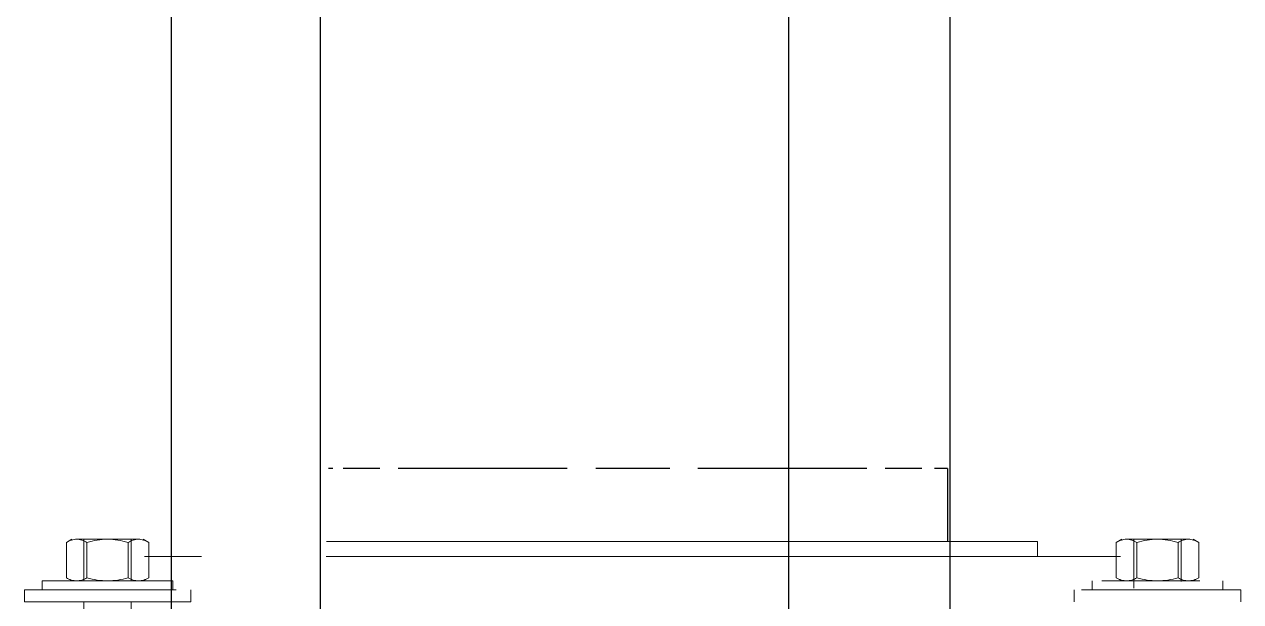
# Model space of a CAD drawing. Extents: x -76427 to 292734, y -42117 to 131250.
# Drawn here: x 8595.8 to 8920.7, y -36859.4 to -36705.2 of the extents above; entities that cross this region are included whole.
import ezdxf
from ezdxf.xclip import XClip

# ---------------------------------------------------------------- set-up
doc = ezdxf.new("R2010")
doc.units = 0
doc.header["$LTSCALE"] = 10
doc.header["$XCLIPFRAME"] = 2
for name, color, linetype in [('TPH12-SEC-@E$0$SIAGE1', 252, 'Continuous'), ('TPH12-SEC-@E$0$SIAGE3', 252, 'Continuous'), ('XFM7P10PV$0$U-PV-CHS', 252, 'Continuous'), ('XFM7P10PV$0$U-PV-PIPE-SUS', 252, 'Continuous'), ('XFM7P10PV-200K$0$U-PV-CHS', 1, 'Continuous'), ('XFM7P10PV-200K$0$U-PV-PIPE-SUS', 200, 'Continuous')]:
    doc.layers.add(name, color=color, linetype=linetype)
for name, color, linetype, lineweight in [('XFM7P10PV$0$AP5B-SM-08-FNN-300-A(B)-LB1$0$A-GENM', 252, 'Continuous', 5), ('XFM7P10PV$0$AP5B-SM-08-FNN-300-A(B)-LB1$0$管配件', 252, 'Continuous', 5), ('XFM7P10PV-200K$0$AP5B-SM-08-FNN-300-A(B)-LB1$0$A-GENM', 7, 'Continuous', 5), ('XFM7P10PV-200K$0$AP5B-SM-08-FNN-300-A(B)-LB1$0$管配件', 7, 'Continuous', 5)]:
    doc.layers.add(name, color=color, linetype=linetype, lineweight=lineweight)

# ---------------------------------------------------------------- blocks, each defined once
blk = doc.blocks.new('TPH12-SEC-@E')
at = {"layer": 'TPH12-SEC-@E$0$SIAGE1'}
blk.add_line((38000, 385100), (38000, 391925), dxfattribs=at)
at = {"layer": 'TPH12-SEC-@E$0$SIAGE3'}
blk.add_line((37835, 391925), (37835, 385100), dxfattribs=at)
blk = doc.blocks.new('XFM7P10PV-200K$0$AP5B-SM-08-FNN-300-A(B)-LB1$0$Flange_ JIS 10K - 標準-V21-LB1-PX-X')
at = {"layer": 'XFM7P10PV-200K$0$AP5B-SM-08-FNN-300-A(B)-LB1$0$管配件', "color": 216, "true_color": 0x800080}
for p, q in [((-4450.814, 15967.271), (-4450.814, 15966.871)), ((-4450.814, 15967.271), (-4439.999, 15967.271)), ((-4439.999, 15967.271), (-4431.826, 15967.271)), ((-4453.031, 15966.871), (-4439.999, 15966.871)), ((-4439.999, 15966.871), (-4431.816, 15966.871)), ((-4428.483, 15966.871), (-4426.967, 15966.871)), ((-4439.999, 15964.871), (-4453.426, 15964.871)), ((-4431.816, 15964.871), (-4439.999, 15964.871)), ((-4426.571, 15964.871), (-4428.463, 15964.871))]:
    blk.add_line(p, q, dxfattribs=at)
blk = doc.blocks.new('XFM7P10PV-200K$0$AP5B-SM-08-FNN-300-A(B)-LB1$0$不銹鋼軟接_150A - RFB-6x6-1677208-LB1-PX-X')
at = {"layer": 'XFM7P10PV-200K$0$AP5B-SM-08-FNN-300-A(B)-LB1$0$A-GENM', "color": 216, "true_color": 0x800080}
for p, q in [((-4454.974, 15967.334), (-4455.122, 15967.249)), ((-4455.122, 15966.307), (-4455.122, 15967.249)), ((-4454.847, 15967.334), (-4454.022, 15967.334)), ((-4454.661, 15967.334), (-4454.847, 15967.334)), ((-4454.657, 15967.334), (-4454.657, 15966.209)), ((-4454.339, 15967.334), (-4454.657, 15967.334)), ((-4454.657, 15967.334), (-4454.346, 15967.334)), ((-4454.572, 15967.249), (-4454.572, 15966.307)), ((-4454.339, 15967.334), (-4453.387, 15967.334)), ((-4454.297, 15967.334), (-4454.022, 15967.334)), ((-4454.022, 15967.334), (-4453.746, 15967.334)), ((-4454.022, 15967.334), (-4453.197, 15967.334)), ((-4453.699, 15967.334), (-4453.386, 15967.334)), ((-4453.472, 15967.249), (-4453.472, 15966.307)), ((-4453.387, 15966.03), (-4453.387, 15967.334)), ((-4453.197, 15967.334), (-4453.382, 15967.334)), ((-4452.922, 15967.249), (-4453.069, 15967.334)), ((-4452.922, 15967.249), (-4452.922, 15966.307)), ((-4426.928, 15967.334), (-4427.075, 15967.249)), ((-4427.075, 15967.249), (-4427.075, 15966.307)), ((-4426.8, 15967.334), (-4425.975, 15967.334)), ((-4426.614, 15967.334), (-4426.8, 15967.334)), ((-4426.611, 15967.334), (-4426.526, 15967.334)), ((-4426.61, 15967.334), (-4426.61, 15966.222)), ((-4426.61, 15967.334), (-4425.658, 15967.334)), ((-4426.526, 15967.334), (-4426.333, 15967.334)), ((-4426.525, 15967.249), (-4426.525, 15966.307)), ((-4426.297, 15967.334), (-4425.788, 15967.334)), ((-4425.975, 15967.334), (-4425.151, 15967.334)), ((-4425.34, 15967.334), (-4425.658, 15967.334)), ((-4425.543, 15967.334), (-4425.34, 15967.334)), ((-4425.426, 15967.249), (-4425.426, 15966.307)), ((-4425.34, 15966.222), (-4425.34, 15967.334)), ((-4425.151, 15967.334), (-4425.335, 15967.334)), ((-4424.876, 15967.249), (-4425.023, 15967.334)), ((-4424.876, 15966.307), (-4424.876, 15967.249)), ((-4455.768, 15966.222), (-4455.768, 15965.983)), ((-4453.812, 15966.222), (-4455.154, 15966.222)), ((-4455.122, 15966.307), (-4454.974, 15966.222)), ((-4454.276, 15966.222), (-4453.936, 15966.222)), ((-4454.022, 15966.222), (-4454.242, 15966.222)), ((-4454.022, 15966.222), (-4454.242, 15966.222)), ((-4453.746, 15966.222), (-4454.022, 15966.222)), ((-4453.224, 15966.222), (-4454.022, 15966.222)), ((-4453.936, 15966.222), (-4453.673, 15966.222)), ((-4452.534, 15966.222), (-4453.812, 15966.222)), ((-4453.386, 15966.222), (-4453.697, 15966.222)), ((-4453.651, 15966.222), (-4453.365, 15966.222)), ((-4453.307, 15966.222), (-4453.45, 15966.222)), ((-4453.383, 15966.222), (-4453.224, 15966.222)), ((-4453.35, 15966.222), (-4453.199, 15966.222)), ((-4453.069, 15966.222), (-4452.922, 15966.307)), ((-4452.275, 15965.983), (-4452.275, 15966.222)), ((-4427.722, 15966.222), (-4427.722, 15965.984)), ((-4427.216, 15966.222), (-4427.722, 15966.222)), ((-4427.722, 15966.222), (-4426.943, 15966.222)), ((-4424.229, 15966.222), (-4427.216, 15966.222)), ((-4427.075, 15966.307), (-4426.928, 15966.222)), ((-4425.023, 15966.222), (-4424.876, 15966.307)), ((-4424.735, 15966.222), (-4424.229, 15966.222)), ((-4424.229, 15965.984), (-4424.229, 15966.222)), ((-4456.244, 15965.983), (-4456.244, 15965.666)), ((-4455.662, 15965.983), (-4456.244, 15965.983)), ((-4455.896, 15965.983), (-4455.135, 15965.983)), ((-4451.99, 15965.983), (-4455.662, 15965.983)), ((-4455.154, 15965.983), (-4455.099, 15965.983)), ((-4451.799, 15965.666), (-4451.799, 15965.983)), ((-4428.198, 15965.984), (-4428.198, 15965.666)), ((-4427.813, 15965.984), (-4427.331, 15965.984)), ((-4423.754, 15965.984), (-4427.813, 15965.984)), ((-4427.322, 15965.984), (-4427.722, 15965.984)), ((-4427.722, 15965.984), (-4427.314, 15965.984)), ((-4423.753, 15965.666), (-4423.753, 15965.984)), ((-4428.197, 15965.666), (-4427.813, 15965.666)), ((-4427.466, 15965.666), (-4428.105, 15965.666)), ((-4427.813, 15965.666), (-4423.754, 15965.666)), ((-4426.61, 15965.666), (-4426.61, 15964.714)), ((-4425.34, 15964.714), (-4425.34, 15965.674))]:
    blk.add_line(p, q, dxfattribs=at)
for points in [[(-4455.122, 15967.249), (-4455.076, 15967.277), (-4454.985, 15967.318), (-4454.893, 15967.333), (-4454.847, 15967.334)], [(-4454.847, 15967.334), (-4454.8, 15967.333), (-4454.707, 15967.318), (-4454.616, 15967.276), (-4454.572, 15967.249)], [(-4454.572, 15967.249), (-4454.48, 15967.277), (-4454.298, 15967.318), (-4454.114, 15967.333), (-4454.022, 15967.334)], [(-4454.022, 15967.334), (-4453.928, 15967.333), (-4453.743, 15967.318), (-4453.561, 15967.276), (-4453.472, 15967.249)], [(-4453.472, 15967.249), (-4453.426, 15967.277), (-4453.335, 15967.318), (-4453.243, 15967.333), (-4453.197, 15967.334)], [(-4453.197, 15967.334), (-4453.15, 15967.333), (-4453.057, 15967.318), (-4452.967, 15967.276), (-4452.922, 15967.249)], [(-4427.075, 15967.249), (-4427.03, 15967.277), (-4426.938, 15967.318), (-4426.846, 15967.333), (-4426.8, 15967.334)], [(-4426.8, 15967.334), (-4426.754, 15967.333), (-4426.661, 15967.318), (-4426.57, 15967.276), (-4426.525, 15967.249)], [(-4426.525, 15967.249), (-4426.434, 15967.277), (-4426.251, 15967.318), (-4426.068, 15967.333), (-4425.975, 15967.334)], [(-4425.975, 15967.334), (-4425.882, 15967.333), (-4425.697, 15967.318), (-4425.515, 15967.276), (-4425.426, 15967.249)], [(-4425.426, 15967.249), (-4425.38, 15967.277), (-4425.289, 15967.318), (-4425.197, 15967.333), (-4425.151, 15967.334)], [(-4425.151, 15967.334), (-4425.104, 15967.333), (-4425.011, 15967.318), (-4424.92, 15967.276), (-4424.876, 15967.249)], [(-4454.847, 15966.222), (-4454.893, 15966.223), (-4454.986, 15966.238), (-4455.077, 15966.279), (-4455.122, 15966.307)], [(-4454.572, 15966.307), (-4454.617, 15966.279), (-4454.709, 15966.238), (-4454.801, 15966.222), (-4454.847, 15966.222)], [(-4454.022, 15966.222), (-4454.115, 15966.223), (-4454.301, 15966.238), (-4454.482, 15966.279), (-4454.572, 15966.307)], [(-4453.472, 15966.307), (-4453.563, 15966.279), (-4453.746, 15966.238), (-4453.93, 15966.222), (-4454.022, 15966.222)], [(-4453.197, 15966.222), (-4453.244, 15966.223), (-4453.336, 15966.238), (-4453.427, 15966.279), (-4453.472, 15966.307)], [(-4452.922, 15966.307), (-4452.967, 15966.279), (-4453.059, 15966.238), (-4453.151, 15966.222), (-4453.197, 15966.222)], [(-4426.8, 15966.222), (-4426.847, 15966.223), (-4426.94, 15966.238), (-4427.03, 15966.279), (-4427.075, 15966.307)], [(-4426.525, 15966.307), (-4426.571, 15966.279), (-4426.662, 15966.238), (-4426.754, 15966.223), (-4426.8, 15966.222)], [(-4425.975, 15966.222), (-4426.069, 15966.223), (-4426.254, 15966.238), (-4426.436, 15966.279), (-4426.525, 15966.307)], [(-4425.426, 15966.307), (-4425.517, 15966.279), (-4425.7, 15966.238), (-4425.883, 15966.223), (-4425.975, 15966.222)], [(-4425.151, 15966.222), (-4425.197, 15966.223), (-4425.29, 15966.238), (-4425.381, 15966.279), (-4425.426, 15966.307)], [(-4424.876, 15966.307), (-4424.921, 15966.279), (-4425.013, 15966.238), (-4425.105, 15966.223), (-4425.151, 15966.222)]]:
    blk.add_open_spline(points, degree=3, dxfattribs=at)
blk = doc.blocks.new('XFM7P10PV-200K$0$AP5B-SM-08-FNN-300-A(B)-LB1$0$不銹鋼軟接_150A - 標準-1677211-LB1-PX-X')
blk.add_blockref('XFM7P10PV-200K$0$AP5B-SM-08-FNN-300-A(B)-LB1$0$不銹鋼軟接_150A - RFB-6x6-1677208-LB1-PX-X', (0, 0))
blk = doc.blocks.new('XFM7P10PV-200K')
at = {"layer": 'XFM7P10PV-200K$0$U-PV-CHS'}
for p, q in [((8678.23, -36823.85, 0), (8677.06, -36823.85, 0)), ((8690.77, -36823.85, 0), (8680.97, -36823.85, 0)), ((8740.79, -36823.85, 0), (8695.69, -36823.85, 0)), ((8768.26, -36823.85, 0), (8748.45, -36823.85, 0))]:
    blk.add_line(p, q, dxfattribs=at)
at = {"layer": 'XFM7P10PV-200K$0$U-PV-PIPE-SUS'}
for p, q in [((8674.78, -36073.01), (8674.78, -36857.96)), ((8843.08, -36857.96), (8843.08, -36073.01)), ((8674.78, -36420.42), (8674.78, -37205.37)), ((8843.08, -37205.37), (8843.08, -36420.42)), ((8820.81, -36823.85, 0), (8775.72, -36823.85, 0)), ((8835.53, -36823.85, 0), (8825.73, -36823.85, 0)), ((8842.4, -36823.85, 0), (8838.88, -36823.85, 0)), ((8842.4, -36823.85, 0), (8842.4, -36843.39, 0))]:
    blk.add_line(p, q, dxfattribs=at)
at = {"layer": 'XFM7P10PV-200K$0$U-PV-PIPE-SUS', "xscale": -10, "yscale": 10, "zscale": 10}
for name in ['XFM7P10PV-200K$0$AP5B-SM-08-FNN-300-A(B)-LB1$0$不銹鋼軟接_150A - 標準-1677211-LB1-PX-X', 'XFM7P10PV-200K$0$AP5B-SM-08-FNN-300-A(B)-LB1$0$Flange_ JIS 10K - 標準-V21-LB1-PX-X']:
    blk.add_blockref(name, (-35641.73, -196516.11, 0), dxfattribs=at)
blk = doc.blocks.new('XFM7P10PV$0$AP5B-SM-08-FNN-300-A(B)-LB1$0$Flange_ JIS 10K - 標準-V21-LB1-PX-X')
at = {"layer": 'XFM7P10PV$0$AP5B-SM-08-FNN-300-A(B)-LB1$0$管配件', "color": 216, "true_color": 0x800080}
for p, q in [((-4450.814, 15967.271), (-4450.814, 15966.871)), ((-4450.814, 15967.271), (-4439.999, 15967.271)), ((-4439.999, 15967.271), (-4431.826, 15967.271)), ((-4453.031, 15966.871), (-4439.999, 15966.871)), ((-4439.999, 15966.871), (-4431.816, 15966.871)), ((-4428.483, 15966.871), (-4426.967, 15966.871)), ((-4439.999, 15964.871), (-4453.426, 15964.871)), ((-4431.816, 15964.871), (-4439.999, 15964.871)), ((-4426.571, 15964.871), (-4428.463, 15964.871))]:
    blk.add_line(p, q, dxfattribs=at)
blk = doc.blocks.new('XFM7P10PV$0$AP5B-SM-08-FNN-300-A(B)-LB1$0$不銹鋼軟接_150A - RFB-6x6-1677208-LB1-PX-X')
at = {"layer": 'XFM7P10PV$0$AP5B-SM-08-FNN-300-A(B)-LB1$0$A-GENM', "color": 216, "true_color": 0x800080}
for p, q in [((-4454.974, 15967.334), (-4455.122, 15967.249)), ((-4455.122, 15966.307), (-4455.122, 15967.249)), ((-4454.847, 15967.334), (-4454.022, 15967.334)), ((-4454.661, 15967.334), (-4454.847, 15967.334)), ((-4454.657, 15967.334), (-4454.657, 15966.209)), ((-4454.339, 15967.334), (-4454.657, 15967.334)), ((-4454.657, 15967.334), (-4454.346, 15967.334)), ((-4454.572, 15967.249), (-4454.572, 15966.307)), ((-4454.339, 15967.334), (-4453.387, 15967.334)), ((-4454.297, 15967.334), (-4454.022, 15967.334)), ((-4454.022, 15967.334), (-4453.746, 15967.334)), ((-4454.022, 15967.334), (-4453.197, 15967.334)), ((-4453.699, 15967.334), (-4453.386, 15967.334)), ((-4453.472, 15967.249), (-4453.472, 15966.307)), ((-4453.387, 15966.03), (-4453.387, 15967.334)), ((-4453.197, 15967.334), (-4453.382, 15967.334)), ((-4452.922, 15967.249), (-4453.069, 15967.334)), ((-4452.922, 15967.249), (-4452.922, 15966.307)), ((-4426.928, 15967.334), (-4427.075, 15967.249)), ((-4427.075, 15967.249), (-4427.075, 15966.307)), ((-4426.8, 15967.334), (-4425.975, 15967.334)), ((-4426.614, 15967.334), (-4426.8, 15967.334)), ((-4426.611, 15967.334), (-4426.526, 15967.334)), ((-4426.61, 15967.334), (-4426.61, 15966.222)), ((-4426.61, 15967.334), (-4425.658, 15967.334)), ((-4426.526, 15967.334), (-4426.333, 15967.334)), ((-4426.525, 15967.249), (-4426.525, 15966.307)), ((-4426.297, 15967.334), (-4425.788, 15967.334)), ((-4425.975, 15967.334), (-4425.151, 15967.334)), ((-4425.34, 15967.334), (-4425.658, 15967.334)), ((-4425.543, 15967.334), (-4425.34, 15967.334)), ((-4425.426, 15967.249), (-4425.426, 15966.307)), ((-4425.34, 15966.222), (-4425.34, 15967.334)), ((-4425.151, 15967.334), (-4425.335, 15967.334)), ((-4424.876, 15967.249), (-4425.023, 15967.334)), ((-4424.876, 15966.307), (-4424.876, 15967.249)), ((-4455.768, 15966.222), (-4455.768, 15965.983)), ((-4453.812, 15966.222), (-4455.154, 15966.222)), ((-4455.122, 15966.307), (-4454.974, 15966.222)), ((-4454.276, 15966.222), (-4453.936, 15966.222)), ((-4454.022, 15966.222), (-4454.242, 15966.222)), ((-4454.022, 15966.222), (-4454.242, 15966.222)), ((-4453.746, 15966.222), (-4454.022, 15966.222)), ((-4453.224, 15966.222), (-4454.022, 15966.222)), ((-4453.936, 15966.222), (-4453.673, 15966.222)), ((-4452.534, 15966.222), (-4453.812, 15966.222)), ((-4453.386, 15966.222), (-4453.697, 15966.222)), ((-4453.651, 15966.222), (-4453.365, 15966.222)), ((-4453.307, 15966.222), (-4453.45, 15966.222)), ((-4453.383, 15966.222), (-4453.224, 15966.222)), ((-4453.35, 15966.222), (-4453.199, 15966.222)), ((-4453.069, 15966.222), (-4452.922, 15966.307)), ((-4452.275, 15965.983), (-4452.275, 15966.222)), ((-4427.722, 15966.222), (-4427.722, 15965.984)), ((-4427.216, 15966.222), (-4427.722, 15966.222)), ((-4427.722, 15966.222), (-4426.943, 15966.222)), ((-4424.229, 15966.222), (-4427.216, 15966.222)), ((-4427.075, 15966.307), (-4426.928, 15966.222)), ((-4425.023, 15966.222), (-4424.876, 15966.307)), ((-4424.735, 15966.222), (-4424.229, 15966.222)), ((-4424.229, 15965.984), (-4424.229, 15966.222)), ((-4456.244, 15965.983), (-4456.244, 15965.666)), ((-4455.662, 15965.983), (-4456.244, 15965.983)), ((-4455.896, 15965.983), (-4455.135, 15965.983)), ((-4451.99, 15965.983), (-4455.662, 15965.983)), ((-4455.154, 15965.983), (-4455.099, 15965.983)), ((-4451.799, 15965.666), (-4451.799, 15965.983)), ((-4428.198, 15965.984), (-4428.198, 15965.666)), ((-4427.813, 15965.984), (-4427.331, 15965.984)), ((-4423.754, 15965.984), (-4427.813, 15965.984)), ((-4427.322, 15965.984), (-4427.722, 15965.984)), ((-4427.722, 15965.984), (-4427.314, 15965.984)), ((-4423.753, 15965.666), (-4423.753, 15965.984)), ((-4428.197, 15965.666), (-4427.813, 15965.666)), ((-4427.466, 15965.666), (-4428.105, 15965.666)), ((-4427.813, 15965.666), (-4423.754, 15965.666)), ((-4426.61, 15965.666), (-4426.61, 15964.714)), ((-4425.34, 15964.714), (-4425.34, 15965.674))]:
    blk.add_line(p, q, dxfattribs=at)
for points in [[(-4455.122, 15967.249), (-4455.076, 15967.277), (-4454.985, 15967.318), (-4454.893, 15967.333), (-4454.847, 15967.334)], [(-4454.847, 15967.334), (-4454.8, 15967.333), (-4454.707, 15967.318), (-4454.616, 15967.276), (-4454.572, 15967.249)], [(-4454.572, 15967.249), (-4454.48, 15967.277), (-4454.298, 15967.318), (-4454.114, 15967.333), (-4454.022, 15967.334)], [(-4454.022, 15967.334), (-4453.928, 15967.333), (-4453.743, 15967.318), (-4453.561, 15967.276), (-4453.472, 15967.249)], [(-4453.472, 15967.249), (-4453.426, 15967.277), (-4453.335, 15967.318), (-4453.243, 15967.333), (-4453.197, 15967.334)], [(-4453.197, 15967.334), (-4453.15, 15967.333), (-4453.057, 15967.318), (-4452.967, 15967.276), (-4452.922, 15967.249)], [(-4427.075, 15967.249), (-4427.03, 15967.277), (-4426.938, 15967.318), (-4426.846, 15967.333), (-4426.8, 15967.334)], [(-4426.8, 15967.334), (-4426.754, 15967.333), (-4426.661, 15967.318), (-4426.57, 15967.276), (-4426.525, 15967.249)], [(-4426.525, 15967.249), (-4426.434, 15967.277), (-4426.251, 15967.318), (-4426.068, 15967.333), (-4425.975, 15967.334)], [(-4425.975, 15967.334), (-4425.882, 15967.333), (-4425.697, 15967.318), (-4425.515, 15967.276), (-4425.426, 15967.249)], [(-4425.426, 15967.249), (-4425.38, 15967.277), (-4425.289, 15967.318), (-4425.197, 15967.333), (-4425.151, 15967.334)], [(-4425.151, 15967.334), (-4425.104, 15967.333), (-4425.011, 15967.318), (-4424.92, 15967.276), (-4424.876, 15967.249)], [(-4454.847, 15966.222), (-4454.893, 15966.223), (-4454.986, 15966.238), (-4455.077, 15966.279), (-4455.122, 15966.307)], [(-4454.572, 15966.307), (-4454.617, 15966.279), (-4454.709, 15966.238), (-4454.801, 15966.222), (-4454.847, 15966.222)], [(-4454.022, 15966.222), (-4454.115, 15966.223), (-4454.301, 15966.238), (-4454.482, 15966.279), (-4454.572, 15966.307)], [(-4453.472, 15966.307), (-4453.563, 15966.279), (-4453.746, 15966.238), (-4453.93, 15966.222), (-4454.022, 15966.222)], [(-4453.197, 15966.222), (-4453.244, 15966.223), (-4453.336, 15966.238), (-4453.427, 15966.279), (-4453.472, 15966.307)], [(-4452.922, 15966.307), (-4452.967, 15966.279), (-4453.059, 15966.238), (-4453.151, 15966.222), (-4453.197, 15966.222)], [(-4426.8, 15966.222), (-4426.847, 15966.223), (-4426.94, 15966.238), (-4427.03, 15966.279), (-4427.075, 15966.307)], [(-4426.525, 15966.307), (-4426.571, 15966.279), (-4426.662, 15966.238), (-4426.754, 15966.223), (-4426.8, 15966.222)], [(-4425.975, 15966.222), (-4426.069, 15966.223), (-4426.254, 15966.238), (-4426.436, 15966.279), (-4426.525, 15966.307)], [(-4425.426, 15966.307), (-4425.517, 15966.279), (-4425.7, 15966.238), (-4425.883, 15966.223), (-4425.975, 15966.222)], [(-4425.151, 15966.222), (-4425.197, 15966.223), (-4425.29, 15966.238), (-4425.381, 15966.279), (-4425.426, 15966.307)], [(-4424.876, 15966.307), (-4424.921, 15966.279), (-4425.013, 15966.238), (-4425.105, 15966.223), (-4425.151, 15966.222)]]:
    blk.add_open_spline(points, degree=3, dxfattribs=at)
blk = doc.blocks.new('XFM7P10PV$0$AP5B-SM-08-FNN-300-A(B)-LB1$0$不銹鋼軟接_150A - 標準-1677211-LB1-PX-X')
blk.add_blockref('XFM7P10PV$0$AP5B-SM-08-FNN-300-A(B)-LB1$0$不銹鋼軟接_150A - RFB-6x6-1677208-LB1-PX-X', (0, 0))
blk = doc.blocks.new('XFM7P10PV')
at = {"layer": 'XFM7P10PV$0$U-PV-CHS'}
for p, q in [((8678.23, -36823.85, 0), (8677.06, -36823.85, 0)), ((8690.77, -36823.85, 0), (8680.97, -36823.85, 0)), ((8740.79, -36823.85, 0), (8695.69, -36823.85, 0)), ((8768.26, -36823.85, 0), (8748.45, -36823.85, 0))]:
    blk.add_line(p, q, dxfattribs=at)
at = {"layer": 'XFM7P10PV$0$U-PV-PIPE-SUS'}
for p, q in [((8674.78, -36073.01), (8674.78, -36857.96)), ((8843.08, -36857.96), (8843.08, -36073.01)), ((8674.78, -36420.42), (8674.78, -37205.37)), ((8843.08, -37205.37), (8843.08, -36420.42)), ((8820.81, -36823.85, 0), (8775.72, -36823.85, 0)), ((8835.53, -36823.85, 0), (8825.73, -36823.85, 0)), ((8842.4, -36823.85, 0), (8838.88, -36823.85, 0)), ((8842.4, -36823.85, 0), (8842.4, -36843.39, 0))]:
    blk.add_line(p, q, dxfattribs=at)
at = {"layer": 'XFM7P10PV$0$U-PV-PIPE-SUS', "xscale": -10, "yscale": 10, "zscale": 10}
for name in ['XFM7P10PV$0$AP5B-SM-08-FNN-300-A(B)-LB1$0$不銹鋼軟接_150A - 標準-1677211-LB1-PX-X', 'XFM7P10PV$0$AP5B-SM-08-FNN-300-A(B)-LB1$0$Flange_ JIS 10K - 標準-V21-LB1-PX-X']:
    blk.add_blockref(name, (-35641.73, -196516.11, 0), dxfattribs=at)

msp = doc.modelspace()

# ---------------------------------------------------------------- block references
for name in ['XFM7P10PV', 'XFM7P10PV-200K']:
    msp.add_blockref(name, (0, 0))
ref = msp.add_blockref('TPH12-SEC-@E', (-29200, -422554.63))
XClip(ref).set_block_clipping_path([(33964.7926547826, 380750.0000000001), (50300, 392150)])

doc.saveas('drawing.dxf')
